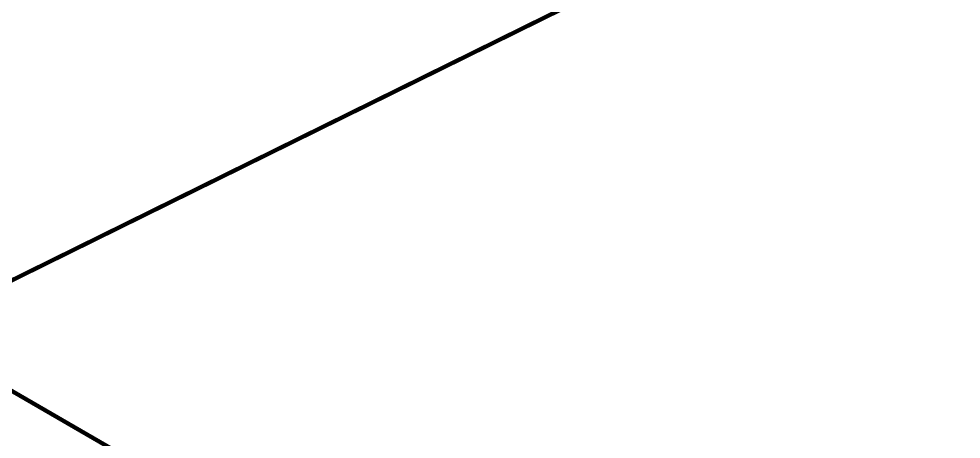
# Model space of a CAD drawing. Header units: metres. Extents: x 561401 to 594056, y 8460144 to 8508504.
# Drawn here: x 573060.53 to 573105.18, y 8479997.86 to 8480017.77 of the extents above; entities that cross this region are included whole.
import ezdxf

# ---------------------------------------------------------------- set-up
doc = ezdxf.new("R2010")
doc.units = ezdxf.units.M
doc.layers.add('1.2. AFECTADOS BASE GRAFICA SUNARP', color=150, linetype='Continuous')
doc.layers.add('1.2. BASE GRAFICA ESTATAL NO INSCRITO', color=30, linetype='Continuous')

msp = doc.modelspace()

# ---------------------------------------------------------------- linework, layer by layer
at = {"layer": '1.2. AFECTADOS BASE GRAFICA SUNARP', "color": 64, "linetype": 'Continuous', "lineweight": -3, "const_width": 0.2}
msp.add_lwpolyline([(572957.358, 8479892.239), (572953.447, 8479895.107), (572957.913, 8479901.194), (572962.412, 8479907.069), (572982.629, 8479933.467), (572991.583, 8479926.843), (572994.463, 8479932.526), (572986.684, 8479938.247), (572999.906, 8479955.517), (573005.916, 8479962.875), (573010.281, 8479968.283), (573011.962, 8479970.522), (573016.065, 8479975.691), (573016.251, 8479975.527), (573021.774, 8479986.425), (573026.651, 8479988.832), (573027.037, 8479989.285), (573044.122, 8480009.457), (573055.314, 8480002.973), (573096.113, 8480023.101), (573113.579, 8480040.36)], dxfattribs=at)
at = {"layer": '1.2. BASE GRAFICA ESTATAL NO INSCRITO', "color": 64, "linetype": 'Continuous', "lineweight": -3, "const_width": 0.2}
msp.add_lwpolyline([(573044.122, 8480009.457), (573027.037, 8479989.285), (573027.085, 8479984.322), (573027.093, 8479983.485), (573026.075, 8479977.065), (573024.149, 8479970.807), (573022.694, 8479967.165), (573021.265, 8479962.213), (573020.11, 8479958.806), (573019.612, 8479956.055), (573017.341, 8479951.467), (573029.767, 8479943.178), (573035.359, 8479949.854), (573039.888, 8479956.45), (573072.083, 8479993.258), (573044.122, 8480009.457)], close=True, dxfattribs=at)

doc.saveas('drawing.dxf')
